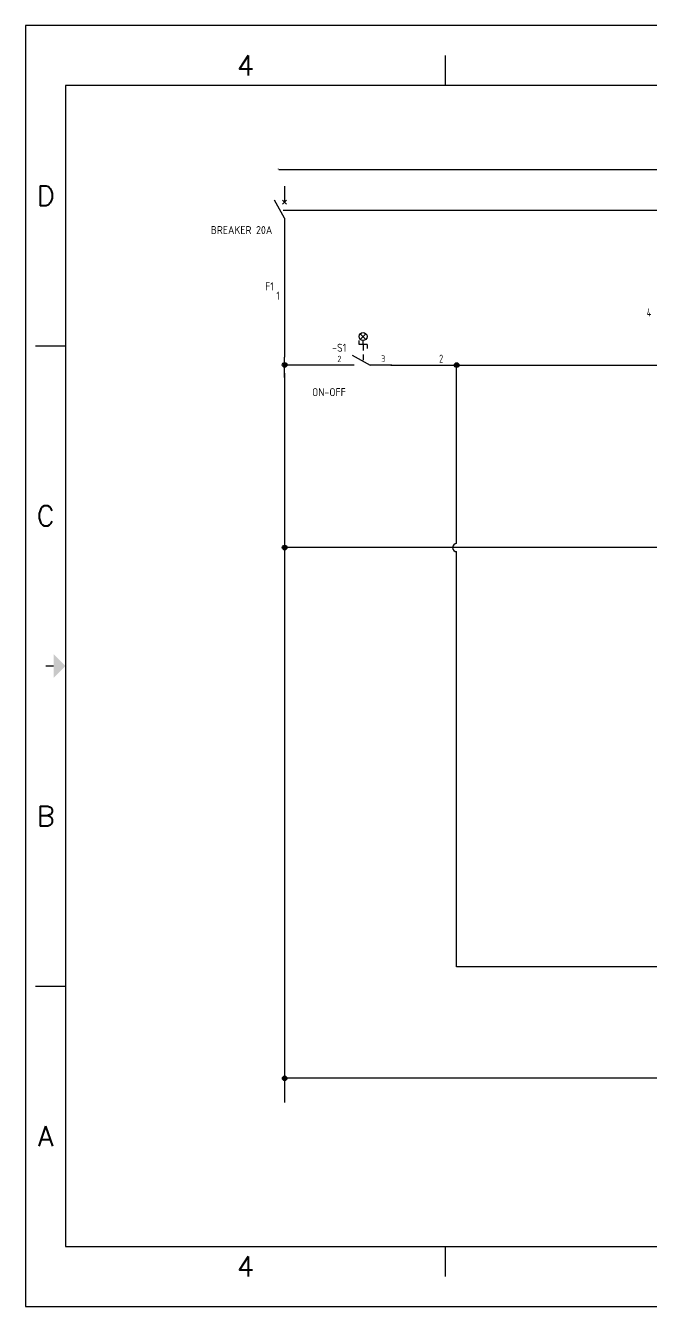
# Model space of a CAD drawing. Extents: x 15 to 645, y 9 to 489.
# Drawn here: x 15.1 to 249.8, y 8.7 to 488.7 of the extents above; entities that cross this region are included whole.
import ezdxf
from ezdxf.enums import TextEntityAlignment as Align

# ---------------------------------------------------------------- set-up
doc = ezdxf.new("R2010")
doc.units = 0
doc.header["$MEASUREMENT"] = 0
for name, color, linetype in [('DESC', 150, 'Continuous'), ('LINK', 9, 'Continuous'), ('SYMS', 7, 'Continuous'), ('TAGS', 150, 'Continuous'), ('TERMS', 123, 'Continuous'), ('Title Block', 7, 'Continuous'), ('Viewport', 7, 'Continuous'), ('WIRENO', 72, 'Continuous'), ('YEL_14_THHN', 255, 'Continuous')]:
    doc.layers.add(name, color=color, linetype=linetype)
doc.styles.add('Roman', font='romans')
doc.styles.get("Standard").update_dxf_attribs({"font": 'arial.ttf'})
doc.styles.add('WD_IEC', font='ISOCP2.shx', dxfattribs={"width": 0.9, "height": 4})
doc.dimstyles.get("Standard").update_dxf_attribs({"dimtxt": 0.18, "dimasz": 0.18, "dimexe": 0.18, "dimexo": 0.0625, "dimgap": 0.09, "dimtad": 0, "dimtih": 1, "dimtoh": 1, "dimdec": 4, "dimzin": 0, "dimdsep": 46, "dimtxsty": 'Standard', "dimcen": 0.09, "dimadec": 0, "dimazin": 0, "dimtfac": 1, "dimtdec": 4, "dimtofl": 0, "dimtmove": 0, "dimatfit": 3, "dimfxl": 1, "dimtolj": 1, "dimtzin": 0, "dimarcsym": 0})

# ---------------------------------------------------------------- blocks, each defined once
blk = doc.blocks.new('WDDOT')
for radius in [0.72, 0.449, 0.223]:
    blk.add_circle((0, 0), radius)
blk = doc.blocks.new('HSW11S77')
for p, q in [((-0.6, 9.79), (1.16, 8.02)), ((-0.6, 8.02), (1.16, 9.79)), ((-0.97, 6.41), (-0.97, 7.66)), ((1.53, 6.41), (-0.97, 6.41)), ((0.28, 6.41), (0.28, 7.66)), ((0.28, 6.41), (0.28, 4.53)), ((1.53, 6.41), (1.53, 5.16)), ((-2.5, 0), (-7.5, 0)), ((-3.12, 3.12), (2.5, 0)), ((0.28, 3.28), (0.28, 1.54)), ((7.5, 0), (2.5, 0))]:
    blk.add_line(p, q)
blk.add_circle((0.28, 8.91), 1.25)
at = {"style": 'WD_IEC'}
for tag, p in [('INST', (-4.97, 10.15)), ('LOC', (-4.97, 7.15)), ('TAG1', (-4.97, 4.15)), ('DESC1', (-5.12, -9.72)), ('DESC2', (-5.12, -12.72)), ('DESC3', (-5.12, -15.72))]:
    blk.add_attdef(tag, text='', height=2.5, dxfattribs=at).set_placement(p, align=Align.RIGHT)
for tag, p, height, flags in [('MFG', (4.11, 13), 1.5, 1), ('X2LINK', (0, 10.92), 0.32, 1), ('CAT', (4.11, 10.42), 1.5, 1), ('TERM01', (-7.75, 0.9), 2, 8), ('X4TERM01', (-7.5, 0), 0.32, 1), ('X8LINK', (0, 0.57), 0.32, 1), ('X1TERM02', (7.5, 0), 0.32, 1), ('ASSYCODE', (3.47, -2.55), 1, 1), ('FAMILY', (3.47, -4.05), 1, 1), ('CATDESC', (3.47, -5.55), 1, 1), ('CONTACT', (3.53, -7.03), 1, 1), ('COMMON', (4.78, -8.28), 1, 1)]:
    blk.add_attdef(tag, p, '', height=height, dxfattribs=dict(at, flags=flags))
at = {"style": 'WD_IEC', "flags": 8}
blk.add_attdef('TERM02', text='', height=2, dxfattribs=at).set_placement((7.25, 1), align=Align.RIGHT)
at = {"lineweight": 15, "style": 'WD_IEC'}
for tag, p in [('XREF', (-5.12, -6.72)), ('WDTAGALT', (-5.12, -18.72))]:
    blk.add_attdef(tag, text='', height=2.5, dxfattribs=at).set_placement(p, align=Align.RIGHT)
blk = doc.blocks.new('VCB1')
for p, q in [((0, 7.5), (0, 2.5)), ((0, -2.5), (-3.12, 3.12)), ((0.62, 1.88), (-0.62, 3.12)), ((-0.62, 1.88), (0.62, 3.12)), ((0, -2.5), (0, -7.5))]:
    blk.add_line(p, q)
at = {"style": 'WD_IEC', "flags": 1}
for tag, p, height in [('MFG', (2.75, 6.5), 1.5), ('X2TERM01', (0, 7.5), 0.32), ('CAT', (2.75, 4), 1.5), ('X4LINK', (-2, 0), 0.32), ('X1LINK', (-0.5, 0), 0.32), ('X8TERM02', (0, -7.5), 0.32), ('ASSYCODE', (1, -9), 1), ('FAMILY', (1, -10.5), 1), ('CATDESC', (1, -12), 1), ('CONTACT', (1, -13.5), 1), ('COMMON', (2.25, -14.75), 1)]:
    blk.add_attdef(tag, p, '', height=height, dxfattribs=at)
at = {"style": 'WD_IEC'}
for tag, p in [('INST', (-8, 5.25)), ('LOC', (-8, 1.75)), ('TAG1', (-8, -1.75)), ('RATING1', (-8, -6.35)), ('DESC1', (-8, -14.35)), ('DESC2', (-8, -17.85)), ('DESC3', (-8, -21.35))]:
    blk.add_attdef(tag, text='', height=2.5, dxfattribs=at).set_placement(p, align=Align.RIGHT)
blk.add_attdef('TERM01', text='', height=2, rotation=90, dxfattribs=at).set_placement((-1, 7.5), align=Align.RIGHT)
blk.add_attdef('TERM02', (-1, -7.5), '', height=2, rotation=90, dxfattribs=at)
at = {"lineweight": 15, "style": 'WD_IEC'}
blk.add_attdef('XREF', text='', height=2.5, dxfattribs=at).set_placement((-8, -10.35), align=Align.RIGHT)
blk = doc.blocks.new('*D44')
at = {"layer": 'Defpoints', "color": 0, "transparency": 16777216}
for p in [(109.96, 434.78), (557.85, 434.78), (557.85, 434.78)]:
    blk.add_point(p, dxfattribs=at)
at = {"layer": 'DESC', "color": 0, "lineweight": -2, "transparency": 16777216}
for p, q in [((109.96, 434.84), (109.96, 434.96)), ((110.14, 434.78), (326.8, 434.78)), ((557.67, 434.78), (327.95, 434.78)), ((557.85, 434.84), (557.85, 434.96))]:
    blk.add_line(p, q, dxfattribs=at)
at = {"layer": 'DESC', "color": 0, "transparency": 16777216}
for points in [[(110.14, 434.81), (110.14, 434.75), (109.96, 434.78)], [(557.67, 434.81), (557.67, 434.75), (557.85, 434.78)]]:
    blk.add_solid(points, dxfattribs=at)
at = {"layer": 'DESC', "color": 0, "transparency": 16777216, "insert": (327.38, 434.78), "char_height": 0.18, "attachment_point": 5}
blk.add_mtext('\\A1;110 VAC', dxfattribs=at)
blk = doc.blocks.new('WD_WNV')
at = {"linetype": 'Continuous', "style": 'WD_IEC', "width": 0.8}
blk.add_attdef('WIRENO', text='', height=2.5, dxfattribs=at).set_placement((-1.6, 0), align=Align.MIDDLE_RIGHT)
at = {"style": 'WD_IEC', "flags": 1}
for tag, p in [('W08USER', (-1, 0.375)), ('W04USER', (-1, 0.875)), ('W05USER', (-1, 0.75)), ('W09USER', (-1, 0.25)), ('W03USER', (-1, 1)), ('W06USER', (-1, 0.625)), ('W07USER', (-1, 0.5)), ('W02USER', (-1, 1.125)), ('W01USER', (-1, 1.25)), ('W10USER', (-1, 0.125))]:
    blk.add_attdef(tag, text='', height=0.08, dxfattribs=at).set_placement(p, align=Align.CENTER)
blk = doc.blocks.new('WD_WNH')
at = {"linetype": 'Continuous', "style": 'WD_IEC', "width": 0.8}
blk.add_attdef('WIRENO', text='', height=2.5, dxfattribs=at).set_placement((0, 0.75), align=Align.CENTER)
at = {"style": 'WD_IEC', "flags": 1}
for tag, p in [('W08USER', (0, 0.375)), ('W04USER', (0, 0.875)), ('W05USER', (0, 0.75)), ('W09USER', (0, 0.25)), ('W03USER', (0, 1)), ('W06USER', (0, 0.625)), ('W07USER', (0, 0.5)), ('W02USER', (0, 1.125)), ('W01USER', (0, 1.25)), ('W10USER', (0, 0.125))]:
    blk.add_attdef(tag, text='', height=0.08, dxfattribs=at).set_placement(p, align=Align.CENTER)
blk = doc.blocks.new('ANSI_border_C')
at = {"layer": 'Title Block'}
for p, q in [((0, 16), (0, 0)), ((21, 16), (0, 16)), ((5.25, 15.25), (5.25, 15.625)), ((0.5, 15.25), (0.5, 0.75)), ((20.5, 15.25), (0.5, 15.25)), ((0.125, 12), (0.5, 12)), ((0.125, 4), (0.5, 4)), ((0.5, 0.75), (20.5, 0.75)), ((5.25, 0.375), (5.25, 0.75)), ((0, 0), (21, 0))]:
    blk.add_line(p, q, dxfattribs=at)
at = {"layer": 'Title Block', "const_width": 0.02}
blk.add_lwpolyline([(0.25, 8), (0.35, 8)], dxfattribs=at)
at = {"layer": 'Title Block'}
blk.add_solid([(0.35, 7.85), (0.35, 8.15), (0.5, 8)], dxfattribs=at)
at = {"layer": 'Title Block', "style": 'Roman'}
for s, p in [('4', (2.75, 15.5)), ('D', (0.25, 13.875)), ('C', (0.25, 9.875)), ('B', (0.25, 6.125)), ('A', (0.25, 2.125)), ('4', (2.75, 0.5))]:
    blk.add_text(s, height=0.25, dxfattribs=at).set_placement(p, align=Align.MIDDLE_CENTER)

msp = doc.modelspace()

# ---------------------------------------------------------------- linework, layer by layer
at = {"layer": 'LINK'}
msp.add_lwpolyline([(111.66576, 419.4911), (557.74599, 419.4911)], dxfattribs=at)
at = {"layer": 'YEL_14_THHN', "color": 7}
for p, q in [((112.26576, 410.4911), (112.26576, 364.46469)), ((112.26576, 356.81524), (112.26576, 364.46469)), ((132.35588, 361.46526), (112.26576, 361.46526)), ((152.41799, 361.45488), (150.22097, 361.45488)), ((152.13787, 361.46469), (370.13801, 361.46469)), ((176.77379, 294.57201), (176.77379, 361.46469)), ((112.26576, 358.46469), (112.26576, 85.11142)), ((336.48326, 293.04801), (112.26576, 293.04801)), ((176.77379, 143.25871), (176.77379, 291.52401)), ((176.77379, 135.93285), (176.77379, 143.25871)), ((289.21796, 135.93285), (176.77379, 135.93285)), ((387.06987, 94.18877), (112.16487, 94.14218))]:
    msp.add_line(p, q, dxfattribs=at)
msp.add_arc((176.77379, 293.04801), 1.524, 90, 270, dxfattribs=at)

# ---------------------------------------------------------------- block references
at = {"layer": 'SYMS'}
ref = msp.add_blockref('VCB1', (112.26576, 419.4911), dxfattribs=dict(at, xscale=1.2, yscale=1.2, zscale=1.2))
ref.add_attrib('DESC1', 'BREAKER 20A', dxfattribs={"layer": 'DESC', "height": 3, "style": 'WD_IEC'}).set_placement((107.6467, 410.54595), align=Align.RIGHT)
ref.add_attrib('TAG1', 'F1', dxfattribs={"layer": 'TAGS', "height": 3, "style": 'WD_IEC'}).set_placement((108.22539, 389.4604), align=Align.RIGHT)
ref = msp.add_blockref('HSW11S77', (141.35588, 361.46526), dxfattribs=dict(at, xscale=1.2, yscale=1.2, zscale=1.2))
ref.add_attrib('TERM02', '3', dxfattribs={"layer": 'TERMS', "height": 2.4, "style": 'WD_IEC', "flags": 8}).set_placement((150.05367, 362.66539), align=Align.RIGHT)
ref.add_attrib('TERM01', '2', (132.05367, 362.54634), dxfattribs={"layer": 'TERMS', "height": 2.4, "style": 'WD_IEC', "flags": 8})
ref.add_attrib('TAG1', '-S1', dxfattribs={"layer": 'TAGS', "height": 3, "style": 'WD_IEC'}).set_placement((135.38956, 366.44442), align=Align.RIGHT)
ref.add_attrib('DESC1', 'ON-OFF', dxfattribs={"layer": 'DESC', "height": 3, "style": 'WD_IEC'}).set_placement((135.21609, 349.80365), align=Align.RIGHT)
at = {"layer": 'SYMS', "xscale": 1.2, "yscale": 1.2, "zscale": 1.2}
for p in [(112.26576, 361.49822), (176.77379, 361.46469)]:
    msp.add_blockref('WDDOT', p, dxfattribs=at)
at = {"layer": 'SYMS', "color": 7, "xscale": 1.2, "yscale": 1.2, "zscale": 1.2}
for p in [(112.26576, 293.04801), (112.2783, 94.1331)]:
    msp.add_blockref('WDDOT', p, dxfattribs=at)
at = {"layer": 'Viewport', "xscale": 30, "yscale": 30, "zscale": 30}
msp.add_blockref('ANSI_border_C', (15.12656, 8.67149), dxfattribs=at)
at = {"layer": 'WIRENO'}
ref = msp.add_blockref('WD_WNV', (112.26576, 387.4779), dxfattribs=dict(at, xscale=1.2, yscale=1.2, zscale=1.2))
ref.add_attrib('WIRENO', '1', dxfattribs={"linetype": 'Continuous', "height": 3, "style": 'WD_IEC', "width": 0.8}).set_placement((110.34576, 387.4779), align=Align.MIDDLE_RIGHT)
ref = msp.add_blockref('WD_WNV', (251.6713, 381.15854), dxfattribs=dict(at, xscale=1.2, yscale=1.2, zscale=1.2))
ref.add_attrib('WIRENO', '4', dxfattribs={"linetype": 'Continuous', "height": 3, "style": 'WD_IEC', "width": 0.8}).set_placement((249.7513, 381.15854), align=Align.MIDDLE_RIGHT)
ref = msp.add_blockref('WD_WNH', (151.31948, 361.45488), dxfattribs=dict(at, xscale=1.2, yscale=1.2, zscale=1.2))
ref.add_attrib('WIRENO', '2', dxfattribs={"linetype": 'Continuous', "height": 3, "style": 'WD_IEC', "width": 0.8}).set_placement((170.9596, 362.35488), align=Align.CENTER)

# ---------------------------------------------------------------- dimensions: what is measured, and where the dimension line sits
at = {"layer": 'DESC', "color": 7}
dim = msp.add_linear_dim(base=(557.85005, 434.77617), p1=(109.9629, 434.77617), p2=(557.85005, 434.77617), text='110 VAC', dimstyle='Standard', dxfattribs=at)
dim.commit()
dim.dimension.update_dxf_attribs({"geometry": '*D44', "text_midpoint": (327.37541, 434.77617), "dimtype": 160})

doc.saveas('drawing.dxf')
